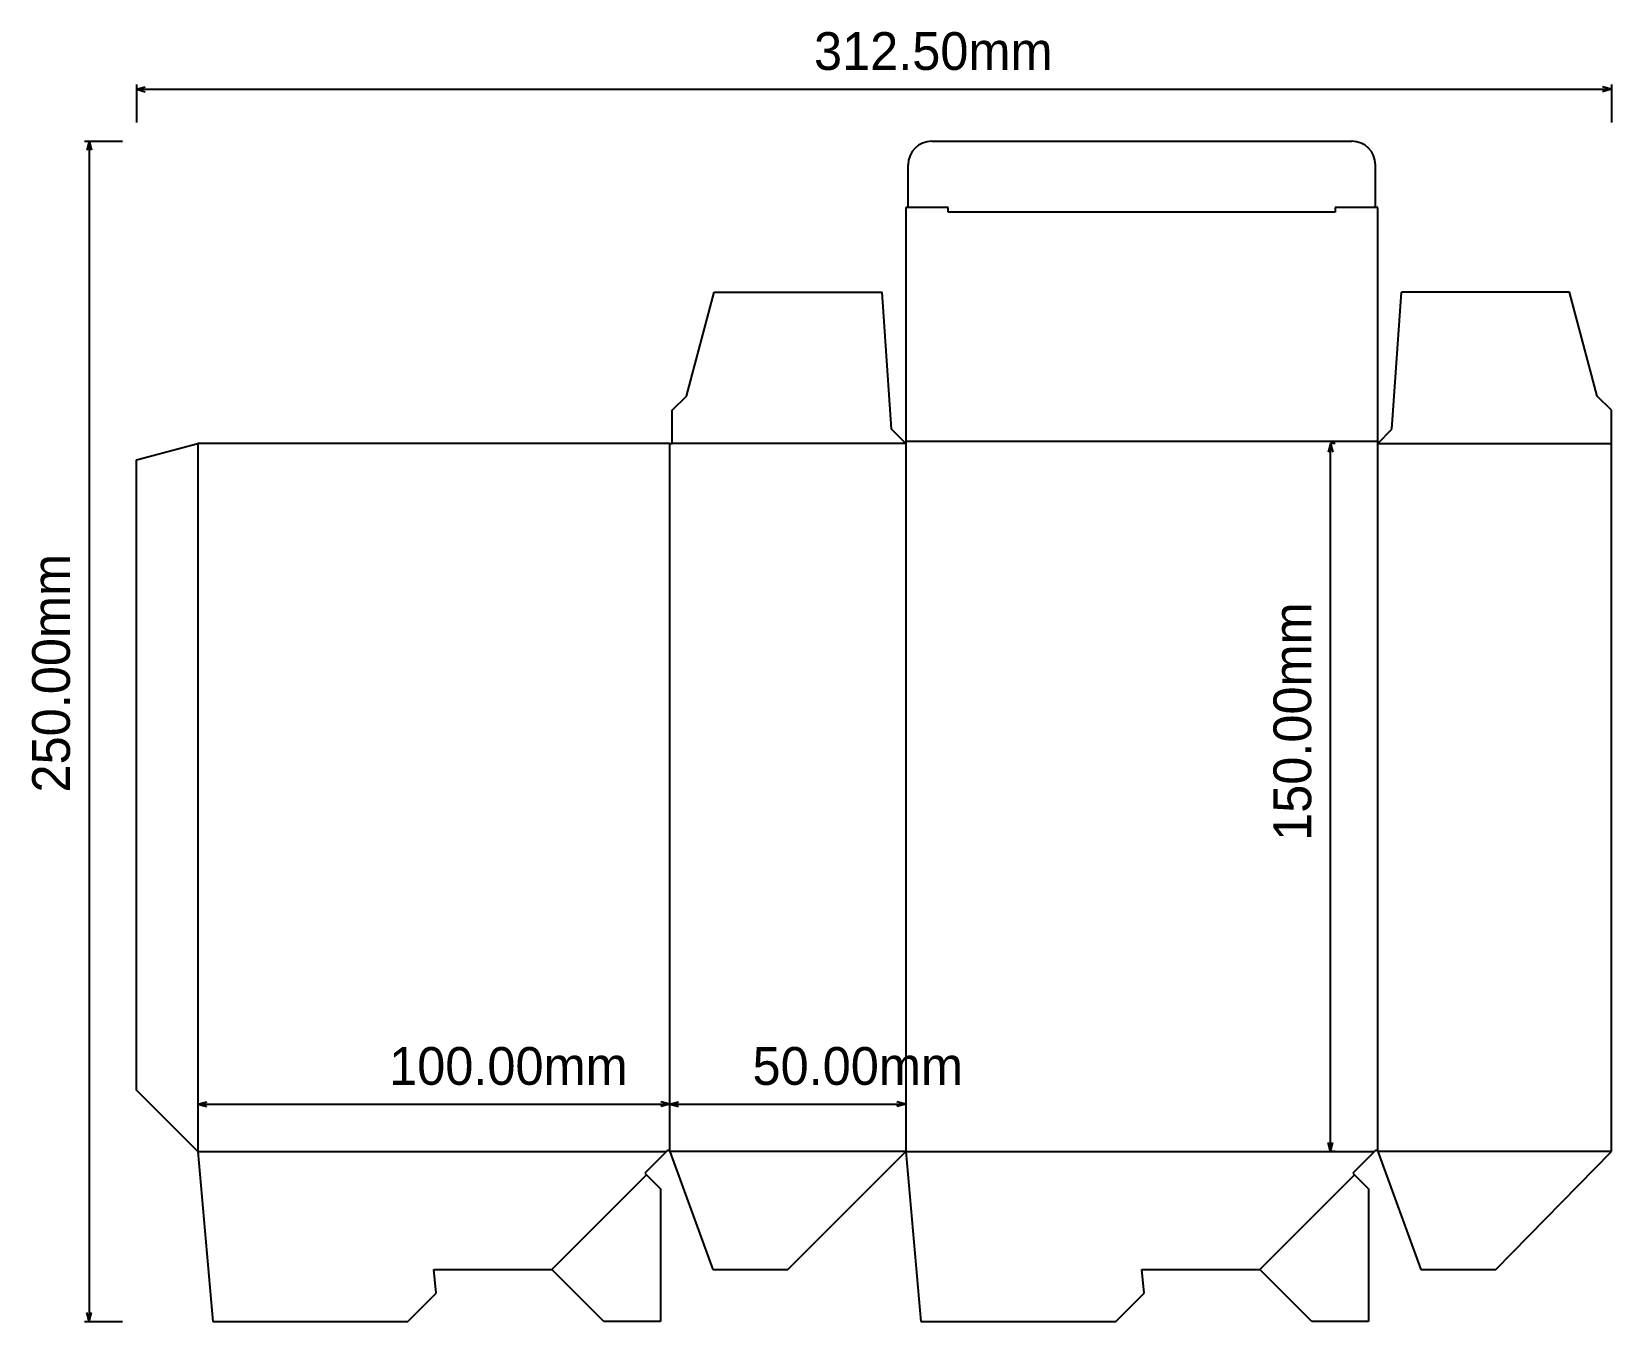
# Model space of a CAD drawing. Extents: x -35 to 300, y -36 to 237.
import ezdxf

# ---------------------------------------------------------------- set-up
doc = ezdxf.new("R2010")
doc.units = 0

msp = doc.modelspace()

# ---------------------------------------------------------------- linework, layer by layer
at = {"layer": 'crease', "color": 3}
for p, q in [((241, 199), (159, 199)), ((0, 150), (0, 0)), ((100, 0), (100, 150)), ((150, 150), (100.5, 150)), ((150, 150.5), (250, 150.5)), ((150, 150), (150, 0)), ((250, 0), (250, 150)), ((250, 150), (299.5, 150)), ((0, 0), (99.29, 0)), ((150, 0), (100, 0)), ((150, 0), (249.29, 0)), ((299.5, 0), (250, 0)), ((75, -25), (95.05, -4.95)), ((225, -25), (245.05, -4.95))]:
    msp.add_line(p, q, dxfattribs=at)
at = {"layer": 'cut', "color": 1}
for p, q in [((155.5, 214), (244.5, 214)), ((150.5, 200), (150.5, 209)), ((249.5, 200), (249.5, 209)), ((150, 200), (150, 150)), ((159, 200), (150, 200)), ((159, 199), (159, 200)), ((250, 200), (241, 200)), ((241, 200), (241, 199)), ((250, 150), (250, 200)), ((103.5, 160), (109.39, 182)), ((109.39, 182), (145, 182)), ((147, 153), (145, 182)), ((253, 153), (255, 182)), ((290.61, 182), (255, 182)), ((296.5, 160), (290.61, 182)), ((100.5, 157), (103.5, 160)), ((299.5, 157), (296.5, 160)), ((100.5, 150), (100.5, 157)), ((299.5, 150), (299.5, 157)), ((150, 150), (147, 153)), ((250, 150), (253, 153)), ((-13, 146.52), (0, 150)), ((100, 150), (0, 150)), ((100, 150), (100.5, 150)), ((299.5, 0), (299.5, 150)), ((-13, 13), (-13, 146.52)), ((0, 0), (-13, 13)), ((0, 0), (3.15, -36)), ((99.42, 0.13), (94.7, -4.6)), ((100, 0), (109.1, -25)), ((125, -25), (150, 0)), ((150, 0), (153.15, -36)), ((249.42, 0.13), (244.7, -4.6)), ((250, 0), (259.1, -25)), ((275, -25), (299.5, 0)), ((94.7, -4.6), (98, -7.9)), ((244.7, -4.6), (248, -7.9)), ((98, -7.9), (98, -36)), ((248, -7.9), (248, -36)), ((50.5, -30), (50, -25)), ((50, -25), (75, -25)), ((86, -36), (75, -25)), ((109.1, -25), (125, -25)), ((200, -25), (225, -25)), ((200.5, -30), (200, -25)), ((236, -36), (225, -25)), ((259.1, -25), (275, -25)), ((44.5, -36), (50.5, -30)), ((194.5, -36), (200.5, -30)), ((3.15, -36), (44.5, -36)), ((98, -36), (86, -36)), ((153.15, -36), (194.5, -36)), ((248, -36), (236, -36))]:
    msp.add_line(p, q, dxfattribs=at)
for centre, radius, start, end in [((155.5, 209), 5, 90, 180), ((244.5, 209), 5, 0, 90), ((99.67, -0.12), 0.351, 20, 135), ((249.67, -0.12), 0.351, 20, 135)]:
    msp.add_arc(centre, radius, start, end, dxfattribs=at)
at = {"layer": 'dimensions', "color": 255}
for p, q in [((-13, 226), (-13, 218)), ((-13, 225), (-11.13, 225.5)), ((-13, 225), (-11.13, 224.5)), ((-13, 225), (299.5, 225)), ((299.5, 225), (297.63, 225.5)), ((299.5, 225), (297.63, 224.5)), ((299.5, 226), (299.5, 218)), ((-24, 214), (-16, 214)), ((-23, 214), (-23.5, 212.13)), ((-23, 214), (-22.5, 212.13)), ((-23, 214), (-23, -36)), ((240, 150), (239.5, 148.13)), ((241, 150), (240, 150)), ((240, 150), (240.5, 148.13)), ((240, 0), (240, 150)), ((0, 10), (1.87, 10.5)), ((100, 10), (98.13, 10.5)), ((100, 10), (101.87, 10.5)), ((150, 10), (148.13, 10.5)), ((0, 10), (1.87, 9.5)), ((0, 10), (100, 10)), ((100, 10), (98.13, 9.5)), ((100, 10), (101.87, 9.5)), ((100, 10), (150, 10)), ((150, 10), (148.13, 9.5)), ((240, 0), (239.5, 1.87)), ((240, 0), (240.5, 1.87)), ((241, 0), (240, 0)), ((-24, -36), (-16, -36)), ((-23, -36), (-23.5, -34.13)), ((-23, -36), (-22.5, -34.13))]:
    msp.add_line(p, q, dxfattribs=at)

# ---------------------------------------------------------------- texts
for s, p in [('312.50mm', (130.55, 229.11)), ('100.00mm', (40.53, 14.11)), ('50.00mm', (117.52, 14.11))]:
    msp.add_text(s, height=8, dxfattribs=at).set_placement(p)
for s, p in [('250.00mm', (-27.11, 76.04)), ('150.00mm', (235.89, 65.79))]:
    msp.add_text(s, height=8, rotation=90, dxfattribs=at).set_placement(p)

doc.saveas('drawing.dxf')
